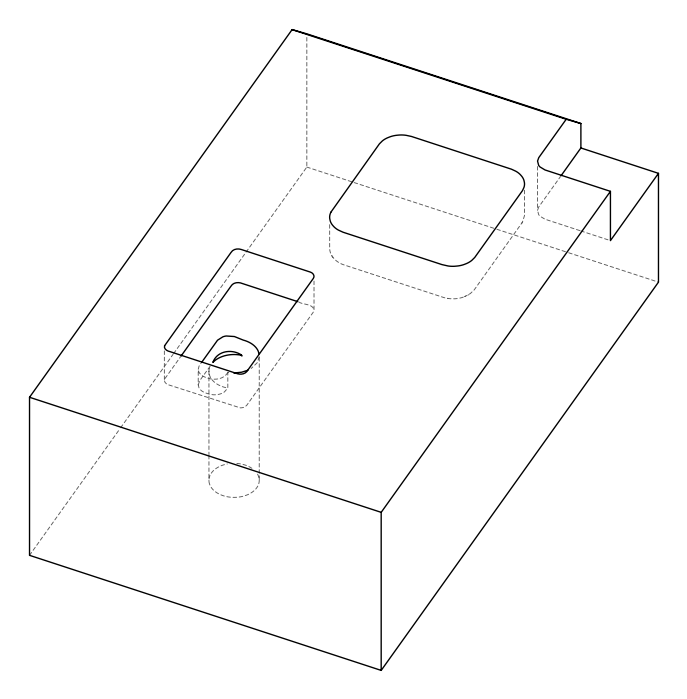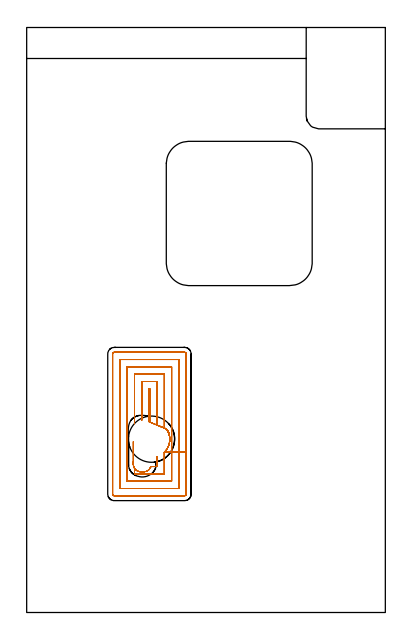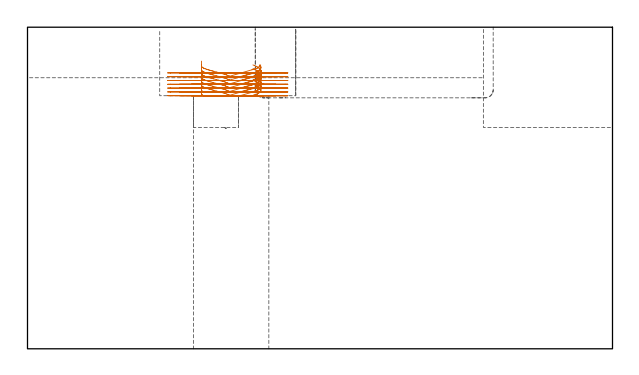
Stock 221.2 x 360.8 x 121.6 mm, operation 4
(PLAN: 9 operations, 7 tool changes, 73.8 min)
(1 AREA_MILL | FG_CHAMFER_SURFACE | UGT0205_001 | 10 min | 32866 mm3)
(2 MILL_CORNER_NOTCH_RECTANGULAR | CORNER_NOTCH_RECTANGULAR | NXT0201_011 | Follow Part, ap 3, ae 75% | 13.02 min | 113687 mm3)
(3 MILL_OPEN_POCKET | POCKET_OPEN | NXT0201_011 | Follow Part, ap 3, ae 75% | 4.1 min | 31200 mm3)
(4 MILL_RECTANGULAR_POCKET | POCKET_RECTANGULAR_STRAIGHT | NXT0201_008 | Follow Part, ap 1.5, ae 75% | 40.1 min | 104158 mm3)
(5 MILL_RECTANGULAR_POCKET_1 | POCKET_RECTANGULAR_STRAIGHT_1 | NXT0201_007 | Follow Part, ap 6.25, ae 75% | 5.54 min | 208648 mm3)
(6 MILL_SLOT | SLOT_PARTIAL_RECTANGULAR | NXT0201_011 | Follow Part, ap 3, ae 75% | 0.11 min | 1 mm3)
(7 SPOT_DRILL | STEP1HOLE | NXT0321_9005460120000 | 0.05 min | 0 mm3)
(8 DRILL_THROUGH_HOLE_INTO_CENTER | STEP1HOLE | NXT0301_065 | 0.41 min | 5790 mm3)
(9 DRILL_TO_ENLARGE_THROUGH_HOLE | STEP1HOLE | UGT0301_392 | 0.44 min | 47789 mm3)
(TOOL UGT0205_001 | Chamfer Mill 20 x 3 x 45 deg. | D20 FL50 Z2)
(TOOL NXT0201_011 | ENDMILL 12mm [2P460-1200-NA 1630] | D12 FL38 Z6)
(TOOL NXT0201_008 | ENDMILL 6mm [2P460-0600-NA 1630] | D6 FL26 Z6)
(TOOL NXT0201_007 | ENDMILL 25mm [R216.25-25050GCK54P 1620] | D25 R3 FL54 Z5)
(TOOL NXT0321_9005460120000 | NC Spot Drill, 142deg, 12mm, Carbide, Uncoated | D12 PA142 FL30 Z2)
(TOOL NXT0301_065 | Carbide Drill 9.4mm [860.1-0940-075A1-MM 2214] | D9.4 PA140 FL98 Z2)
(TOOL UGT0301_392 | Twist Drill 28.5 mm | D28.5 PA118 FL165 Z2)
(OP 4 MILL_RECTANGULAR_POCKET, part 2 of 2)
G0 X65.8 Y105.42 Z108.772
G1 Y92.286 Z105.253 F250.
X65.799 Y92.233 Z105.239
X65.787 Y91.608 Z105.071
X65.802 Y91.088 Z104.932
X65.815 Y90.971 Z104.9
X65.861 Y90.71 Z104.829
X65.974 Y90.158 Z104.678
X66.098 Y89.743 Z104.562
X66.246 Y89.406 Z104.464
X66.5 Y88.991 Z104.333
Y85.5 F500.
X84.9
Y98.881
X89.4
Y151.5
X62.
Y81.
X89.4
Y98.881
X93.9
Y156.
X57.5
Y76.5
X93.9
Y98.881
X98.4
Y159.5
G3 X97.4 Y160.5 R1.
G1 X54.
G3 X53. Y159.5 R1.
G1 Y73.
G3 X54. Y72. R1.
G1 X97.4
G3 X98.4 Y73. R1.
G1 Y98.881
Y99.881
G0 X88.176 Y108.195 Z107.333
G1 X88.141 Y108.525 Z107.244 F250.
X88.055 Y109.065 Z107.098
X87.929 Y109.607 Z106.949
X87.752 Y110.216 Z106.779
X87.568 Y110.798 Z106.615
X87.343 Y111.334 Z106.459
X87.058 Y111.968 Z106.273
X86.978 Y112.13 Z106.225
X86.868 Y112.317 Z106.167
X86.595 Y112.685 Z106.044
X86.207 Y113.063 Z105.899
X85.861 Y113.306 Z105.786
X85.583 Y113.458 Z105.701
X85.548 Y113.474 Z105.69
X84.881 Y113.735 Z105.498
X75.9 Y117.448 Z102.894
Y138. F500.
X75.5
Y117.613
G0 X87.692 Y103.389 Z107.333
G1 X87.865 Y103.941 Z107.178 F250.
X87.993 Y104.481 Z107.03
X88.107 Y105.109 Z106.859
X88.193 Y105.655 Z106.711
X88.232 Y106.18 Z106.57
X88.247 Y106.807 Z106.402
X88.253 Y107.364 Z106.252
X88.206 Y107.912 Z106.105
X88.141 Y108.525 Z105.94
X88.055 Y109.065 Z105.793
X87.929 Y109.607 Z105.644
X87.752 Y110.216 Z105.474
X87.568 Y110.798 Z105.311
X87.343 Y111.334 Z105.155
X87.058 Y111.968 Z104.969
X86.978 Y112.13 Z104.92
X86.868 Y112.317 Z104.862
X86.595 Y112.685 Z104.739
X86.207 Y113.063 Z104.594
X85.861 Y113.306 Z104.481
X85.583 Y113.458 Z104.396
X85.548 Y113.474 Z104.386
X84.881 Y113.735 Z104.194
X80.4 Y115.587 Z102.894
Y142.5 F500.
X71.
Y118.603
G0 X85.242 Y99.224 Z107.333
G1 X85.816 Y99.898 Z107.096 F250.
X86.406 Y100.706 Z106.828
X86.613 Y101.038 Z106.723
X86.947 Y101.66 Z106.534
X87.253 Y102.246 Z106.357
X87.464 Y102.756 Z106.209
X87.511 Y102.896 Z106.169
X87.691 Y103.387 Z106.029
X87.865 Y103.941 Z105.874
X87.993 Y104.481 Z105.725
X88.107 Y105.109 Z105.554
X88.193 Y105.655 Z105.406
X88.232 Y106.18 Z105.265
X88.247 Y106.807 Z105.097
X88.253 Y107.364 Z104.948
X88.206 Y107.912 Z104.8
X88.141 Y108.525 Z104.635
X88.055 Y109.065 Z104.488
X87.929 Y109.607 Z104.339
X87.752 Y110.216 Z104.17
X87.568 Y110.798 Z104.006
X87.343 Y111.334 Z103.85
X87.058 Y111.968 Z103.664
X86.978 Y112.13 Z103.615
X86.868 Y112.317 Z103.557
X86.595 Y112.685 Z103.435
X86.207 Y113.063 Z103.289
X85.861 Y113.306 Z103.176
X85.583 Y113.458 Z103.091
X85.548 Y113.474 Z103.081
X84.9 Y113.727 Z102.894
Y147. F500.
X66.5
Y116.408
G0 X65.8 Y93.132 Z107.333
G1 X65.787 Y91.608 Z106.925 F250.
X65.802 Y91.088 Z106.786
X65.815 Y90.971 Z106.754
X65.861 Y90.71 Z106.683
X65.974 Y90.158 Z106.532
X66.098 Y89.743 Z106.416
X66.247 Y89.403 Z106.317
X66.568 Y88.881 Z106.152
X66.75 Y88.608 Z106.064
X66.882 Y88.428 Z106.004
X67.175 Y88.099 Z105.886
X67.686 Y87.689 Z105.711
X68.196 Y87.358 Z105.548
X68.544 Y87.175 Z105.443
X68.875 Y87.05 Z105.348
X69.31 Y86.93 Z105.227
X69.659 Y86.868 Z105.132
X69.949 Y86.817 Z105.053
X70.243 Y86.793 Z104.974
X71.554 Y86.8 Z104.623
X72.183 Y86.786 Z104.454
X72.605 Y86.815 Z104.341
X73.107 Y86.905 Z104.204
X73.603 Y87.015 Z104.068
X73.967 Y87.142 Z103.965
X74.378 Y87.348 Z103.842
X74.767 Y87.6 Z103.717
X74.851 Y87.656 Z103.69
X75.047 Y87.804 Z103.625
X75.334 Y88.023 Z103.528
X75.707 Y88.421 Z103.382
X76.212 Y89.152 Z103.144
X76.325 Y89.347 Z103.083
X76.515 Y89.774 Z102.958
X76.587 Y90. Z102.894
X80.4 F500.
Y96.176
G0 X65.8 Y105.42 Z107.333
G1 Y92.364 Z103.835 F250.
Y92.286 Z103.814
X65.787 Y91.608 Z103.632
X65.802 Y91.088 Z103.493
X65.815 Y90.971 Z103.462
X65.861 Y90.71 Z103.39
X65.974 Y90.158 Z103.24
X66.098 Y89.743 Z103.123
X66.247 Y89.403 Z103.024
X66.5 Y88.991 Z102.894
Y85.5 F500.
X84.9
Y98.877
X89.4
Y151.5
X62.
Y81.
X89.4
Y98.877
X93.9
Y156.
X57.5
Y76.5
X93.9
Y98.877
X98.4
Y159.5
G3 X97.4 Y160.5 R1.
G1 X54.
G3 X53. Y159.5 R1.
G1 Y73.
G3 X54. Y72. R1.
G1 X97.4
G3 X98.4 Y73. R1.
G1 Y98.877
Y99.877
G0 X88.176 Y108.195 Z105.894
G1 X88.141 Y108.525 Z105.805 F250.
X88.055 Y109.066 Z105.659
X87.929 Y109.607 Z105.51
X87.752 Y110.216 Z105.34
X87.569 Y110.795 Z105.177
X87.342 Y111.337 Z105.02
X87.058 Y111.968 Z104.834
X86.978 Y112.13 Z104.786
X86.867 Y112.318 Z104.728
X86.595 Y112.685 Z104.605
X86.207 Y113.064 Z104.46
X85.861 Y113.306 Z104.347
X85.582 Y113.458 Z104.262
X85.549 Y113.474 Z104.252
X84.881 Y113.735 Z104.059
X75.9 Y117.448 Z101.456
Y138. F500.
X75.5
Y117.613
G0 X87.692 Y103.389 Z105.894
G1 X87.865 Y103.941 Z105.74 F250.
X87.993 Y104.481 Z105.591
X88.104 Y105.092 Z105.425
X88.194 Y105.656 Z105.271
X88.232 Y106.179 Z105.131
X88.247 Y106.807 Z104.963
X88.253 Y107.364 Z104.813
X88.206 Y107.912 Z104.666
X88.141 Y108.525 Z104.501
X88.055 Y109.066 Z104.354
X87.929 Y109.607 Z104.205
X87.752 Y110.216 Z104.035
X87.569 Y110.795 Z103.873
X87.342 Y111.337 Z103.715
X87.058 Y111.968 Z103.53
X86.978 Y112.13 Z103.481
X86.867 Y112.318 Z103.423
X86.595 Y112.685 Z103.3
X86.207 Y113.064 Z103.155
X85.861 Y113.306 Z103.042
X85.582 Y113.458 Z102.957
X85.549 Y113.474 Z102.947
X84.881 Y113.735 Z102.755
X80.4 Y115.587 Z101.456
Y142.5 F500.
X71.
Y118.603
G0 X85.242 Y99.224 Z105.894
G1 X85.812 Y99.894 Z105.659 F250.
X86.407 Y100.707 Z105.389
X86.614 Y101.039 Z105.284
X86.947 Y101.659 Z105.095
X87.254 Y102.248 Z104.918
X87.464 Y102.756 Z104.77
X87.511 Y102.896 Z104.731
X87.692 Y103.389 Z104.59
X87.865 Y103.941 Z104.435
X87.993 Y104.481 Z104.286
X88.104 Y105.092 Z104.12
X88.194 Y105.656 Z103.967
X88.232 Y106.179 Z103.826
X88.247 Y106.807 Z103.658
X88.253 Y107.364 Z103.509
X88.206 Y107.912 Z103.361
X88.141 Y108.525 Z103.196
X88.055 Y109.066 Z103.049
X87.929 Y109.607 Z102.9
X87.752 Y110.216 Z102.731
X87.569 Y110.795 Z102.568
X87.342 Y111.337 Z102.41
X87.058 Y111.968 Z102.225
X86.978 Y112.13 Z102.177
X86.867 Y112.318 Z102.118
X86.595 Y112.685 Z101.996
X86.207 Y113.064 Z101.85
X85.861 Y113.306 Z101.737
X85.582 Y113.458 Z101.652
X85.549 Y113.474 Z101.642
X84.9 Y113.727 Z101.456
Y147. F500.
X66.5
Y116.408
G0 X65.8 Y93.131 Z105.894
G1 Y92.286 Z105.668 F250.
X65.787 Y91.606 Z105.486
X65.802 Y91.087 Z105.346
X65.815 Y90.972 Z105.316
X65.862 Y90.709 Z105.244
X65.974 Y90.157 Z105.093
X66.098 Y89.742 Z104.977
X66.247 Y89.404 Z104.878
X66.569 Y88.88 Z104.713
X66.75 Y88.608 Z104.626
X66.883 Y88.427 Z104.565
X67.175 Y88.099 Z104.448
X67.47 Y87.848 Z104.344
X68.202 Y87.354 Z104.107
X68.544 Y87.175 Z104.004
X68.875 Y87.05 Z103.909
X69.378 Y86.915 Z103.77
X69.89 Y86.822 Z103.63
X70.243 Y86.793 Z103.535
X71.554 Y86.8 Z103.184
X72.183 Y86.786 Z103.015
X72.605 Y86.815 Z102.902
X73.107 Y86.905 Z102.765
X73.603 Y87.015 Z102.629
X73.968 Y87.142 Z102.526
X74.377 Y87.347 Z102.403
X74.769 Y87.601 Z102.278
X74.851 Y87.656 Z102.252
X75.334 Y88.022 Z102.089
X75.708 Y88.422 Z101.943
X76.078 Y88.949 Z101.77
X76.212 Y89.152 Z101.705
X76.325 Y89.348 Z101.644
X76.515 Y89.774 Z101.519
X76.587 Y90. Z101.456
X80.4 F500.
Y96.176
G0 X65.8 Y105.42 Z105.894
G1 Y92.286 Z102.375 F250.
X65.787 Y91.606 Z102.193
X65.802 Y91.087 Z102.054
X65.815 Y90.972 Z102.023
X65.862 Y90.709 Z101.951
X65.974 Y90.157 Z101.8
X66.098 Y89.742 Z101.684
X66.247 Y89.404 Z101.585
X66.5 Y88.991 Z101.456
Y85.5 F500.
X84.9
Y98.877
X89.4
Y151.5
X62.
Y81.
X89.4
Y98.877
X93.9
Y156.
X57.5
Y76.5
X93.9
Y98.877
X98.4
Y159.5
G3 X97.4 Y160.5 R1.
G1 X54.
G3 X53. Y159.5 R1.
G1 Y73.
G3 X54. Y72. R1.
G1 X97.4
G3 X98.4 Y73. R1.
G1 Y98.877
Y99.877
G0 X88.176 Y108.195 Z104.456
G1 X88.141 Y108.525 Z104.367 F250.
X88.055 Y109.066 Z104.22
X87.929 Y109.607 Z104.071
X87.752 Y110.216 Z103.901
X87.57 Y110.792 Z103.739
X87.342 Y111.337 Z103.581
X87.058 Y111.968 Z103.396
X86.978 Y112.13 Z103.347
X86.867 Y112.318 Z103.289
X86.595 Y112.685 Z103.166
X86.207 Y113.064 Z103.021
X85.861 Y113.306 Z102.908
X85.582 Y113.458 Z102.823
X85.549 Y113.474 Z102.813
X84.881 Y113.735 Z102.621
X75.9 Y117.448 Z100.017
Y138. F500.
X75.5
Y117.613
G0 X87.692 Y103.389 Z104.456
G1 X87.865 Y103.941 Z104.301 F250.
X87.993 Y104.481 Z104.152
X88.104 Y105.092 Z103.986
X88.194 Y105.656 Z103.832
X88.232 Y106.179 Z103.692
X88.247 Y106.807 Z103.524
X88.253 Y107.364 Z103.375
X88.206 Y107.912 Z103.227
X88.141 Y108.525 Z103.062
X88.055 Y109.066 Z102.915
X87.929 Y109.607 Z102.766
X87.752 Y110.216 Z102.596
X87.57 Y110.792 Z102.435
X87.342 Y111.337 Z102.276
X87.058 Y111.968 Z102.091
X86.978 Y112.13 Z102.042
X86.867 Y112.318 Z101.984
X86.595 Y112.685 Z101.862
X86.207 Y113.064 Z101.716
X85.861 Y113.306 Z101.603
X85.582 Y113.458 Z101.518
X85.549 Y113.474 Z101.508
X84.881 Y113.735 Z101.316
X80.4 Y115.587 Z100.017
Y142.5 F500.
X71.
Y118.603
G0 X85.242 Y99.224 Z104.456
G1 X85.815 Y99.898 Z104.218 F250.
X86.407 Y100.707 Z103.95
X86.614 Y101.039 Z103.845
X86.947 Y101.659 Z103.656
X87.254 Y102.248 Z103.479
X87.464 Y102.756 Z103.331
X87.511 Y102.896 Z103.292
X87.692 Y103.389 Z103.151
X87.865 Y103.941 Z102.996
X87.993 Y104.481 Z102.847
X88.104 Y105.092 Z102.681
X88.194 Y105.656 Z102.528
X88.232 Y106.179 Z102.387
X88.247 Y106.807 Z102.219
X88.253 Y107.364 Z102.07
X88.206 Y107.912 Z101.922
X88.141 Y108.525 Z101.757
X88.055 Y109.066 Z101.61
X87.929 Y109.607 Z101.462
X87.752 Y110.216 Z101.292
X87.57 Y110.792 Z101.13
X87.342 Y111.337 Z100.971
X87.058 Y111.968 Z100.786
X86.978 Y112.13 Z100.738
X86.867 Y112.318 Z100.679
X86.595 Y112.685 Z100.557
X86.207 Y113.064 Z100.411
X85.861 Y113.306 Z100.298
X85.582 Y113.458 Z100.213
X85.549 Y113.474 Z100.203
X84.9 Y113.727 Z100.017
Y147. F500.
X66.5
Y116.408
G0 X65.8 Y93.131 Z104.456
G1 Y92.286 Z104.229 F250.
X65.787 Y91.606 Z104.047
X65.802 Y91.087 Z103.908
X65.815 Y90.972 Z103.877
X65.862 Y90.709 Z103.805
X65.974 Y90.157 Z103.654
X66.098 Y89.742 Z103.538
X66.247 Y89.404 Z103.439
X66.569 Y88.88 Z103.274
X66.75 Y88.608 Z103.187
X66.883 Y88.427 Z103.127
X67.175 Y88.099 Z103.009
X67.47 Y87.848 Z102.905
X68.202 Y87.354 Z102.669
X68.544 Y87.175 Z102.565
X68.875 Y87.05 Z102.47
X69.378 Y86.915 Z102.331
X69.89 Y86.822 Z102.191
X70.243 Y86.793 Z102.096
X71.554 Y86.8 Z101.745
X72.183 Y86.786 Z101.577
X72.605 Y86.815 Z101.463
X73.107 Y86.905 Z101.326
X73.603 Y87.015 Z101.19
X73.968 Y87.142 Z101.087
X74.377 Y87.347 Z100.964
X74.769 Y87.601 Z100.839
X74.851 Y87.656 Z100.813
X75.334 Y88.022 Z100.65
X75.709 Y88.423 Z100.503
X76.078 Y88.949 Z100.331
X76.212 Y89.152 Z100.266
X76.325 Y89.348 Z100.205
X76.515 Y89.774 Z100.08
X76.587 Y90. Z100.017
X80.4 F500.
Y96.176
G0 X65.8 Y105.42 Z104.456
G1 Y92.286 Z100.936 F250.
X65.787 Y91.606 Z100.754
X65.802 Y91.087 Z100.615
X65.815 Y90.972 Z100.584
X65.862 Y90.709 Z100.512
X65.974 Y90.157 Z100.361
X66.098 Y89.742 Z100.245
X66.247 Y89.404 Z100.146
X66.5 Y88.991 Z100.017
Y85.5 F500.
X84.9
Y98.877
X89.4
Y151.5
X62.
Y81.
X89.4
Y98.877
X93.9
Y156.
X57.5
Y76.5
X93.9
Y98.877
X98.4
Y159.5
G3 X97.4 Y160.5 R1.
G1 X54.
G3 X53. Y159.5 R1.
G1 Y73.
G3 X54. Y72. R1.
G1 X97.4
G3 X98.4 Y73. R1.
G1 Y98.877
Y99.877
G0 X88.176 Y108.195 Z103.017
G1 X88.141 Y108.525 Z102.928 F250.
X88.055 Y109.066 Z102.781
X87.929 Y109.607 Z102.632
X87.752 Y110.216 Z102.462
X87.57 Y110.792 Z102.3
X87.342 Y111.337 Z102.142
X87.058 Y111.968 Z101.957
X86.978 Y112.13 Z101.908
X86.867 Y112.318 Z101.85
X86.595 Y112.685 Z101.727
X86.207 Y113.064 Z101.582
X85.861 Y113.306 Z101.469
X85.582 Y113.458 Z101.384
X85.549 Y113.474 Z101.374
X84.881 Y113.735 Z101.182
X75.9 Y117.448 Z98.578
Y138. F500.
X75.5
Y117.613
G0 X87.692 Y103.389 Z103.017
G1 X87.865 Y103.941 Z102.862 F250.
X87.993 Y104.481 Z102.713
X88.104 Y105.092 Z102.547
X88.194 Y105.656 Z102.394
X88.232 Y106.179 Z102.253
X88.247 Y106.807 Z102.085
X88.253 Y107.364 Z101.936
X88.206 Y107.912 Z101.788
X88.141 Y108.525 Z101.623
X88.055 Y109.066 Z101.476
X87.929 Y109.607 Z101.327
X87.752 Y110.216 Z101.158
X87.57 Y110.792 Z100.996
X87.342 Y111.337 Z100.837
X87.058 Y111.968 Z100.652
X86.978 Y112.13 Z100.603
X86.867 Y112.318 Z100.545
X86.595 Y112.685 Z100.423
X86.207 Y113.064 Z100.277
X85.861 Y113.306 Z100.164
X85.582 Y113.458 Z100.079
X85.549 Y113.474 Z100.069
X84.881 Y113.735 Z99.877
X80.4 Y115.587 Z98.578
Y142.5 F500.
X71.
Y118.603
G0 X85.242 Y99.224 Z103.017
G1 X85.816 Y99.9 Z102.779 F250.
X86.407 Y100.707 Z102.511
X86.614 Y101.039 Z102.406
X86.947 Y101.659 Z102.217
X87.254 Y102.248 Z102.04
X87.464 Y102.756 Z101.892
X87.511 Y102.896 Z101.853
X87.692 Y103.389 Z101.712
X87.865 Y103.941 Z101.557
X87.993 Y104.481 Z101.408
X88.104 Y105.092 Z101.242
X88.194 Y105.656 Z101.089
X88.232 Y106.179 Z100.948
X88.247 Y106.807 Z100.78
X88.253 Y107.364 Z100.631
X88.206 Y107.912 Z100.483
X88.141 Y108.525 Z100.318
X88.055 Y109.066 Z100.171
X87.929 Y109.607 Z100.023
X87.752 Y110.216 Z99.853
X87.57 Y110.792 Z99.691
X87.342 Y111.337 Z99.532
X87.058 Y111.968 Z99.347
X86.978 Y112.13 Z99.299
X86.867 Y112.318 Z99.24
X86.595 Y112.685 Z99.118
X86.207 Y113.064 Z98.973
X85.861 Y113.306 Z98.859
X85.582 Y113.458 Z98.774
X85.549 Y113.474 Z98.764
X84.9 Y113.727 Z98.578
Y147. F500.
X66.5
Y116.408
G0 X65.8 Y93.131 Z103.017
G1 Y92.286 Z102.79 F250.
X65.787 Y91.606 Z102.608
X65.802 Y91.087 Z102.469
X65.815 Y90.972 Z102.438
X65.862 Y90.709 Z102.366
X65.974 Y90.157 Z102.215
X66.098 Y89.742 Z102.099
X66.247 Y89.404 Z102.
X66.569 Y88.88 Z101.835
X66.75 Y88.608 Z101.748
X66.883 Y88.427 Z101.688
X67.175 Y88.099 Z101.57
X67.47 Y87.848 Z101.466
X68.202 Y87.354 Z101.23
X68.544 Y87.175 Z101.126
X68.875 Y87.05 Z101.031
X69.378 Y86.915 Z100.892
X69.89 Y86.822 Z100.752
X70.243 Y86.793 Z100.658
X71.554 Y86.8 Z100.306
X72.183 Y86.786 Z100.138
X72.605 Y86.815 Z100.024
X73.107 Y86.905 Z99.888
X73.603 Y87.015 Z99.752
X73.968 Y87.142 Z99.648
X74.377 Y87.347 Z99.525
X74.769 Y87.601 Z99.4
X74.851 Y87.656 Z99.374
X75.334 Y88.022 Z99.211
X75.71 Y88.425 Z99.064
X76.077 Y88.949 Z98.892
X76.212 Y89.152 Z98.827
X76.325 Y89.348 Z98.766
X76.515 Y89.774 Z98.641
X76.587 Y90. Z98.578
X80.4 F500.
Y96.176
G0 X65.8 Y105.42 Z103.017
G1 Y92.286 Z99.497 F250.
X65.787 Y91.606 Z99.315
X65.802 Y91.087 Z99.176
X65.815 Y90.972 Z99.145
X65.862 Y90.709 Z99.073
X65.974 Y90.157 Z98.923
X66.098 Y89.742 Z98.806
X66.247 Y89.404 Z98.707
X66.5 Y88.991 Z98.578
Y85.5 F500.
X84.9
Y98.877
X89.4
Y151.5
X62.
Y81.
X89.4
Y98.877
X93.9
Y156.
X57.5
Y76.5
X93.9
Y98.877
X98.4
Y159.5
G3 X97.4 Y160.5 R1.
G1 X54.
G3 X53. Y159.5 R1.
G1 Y73.
G3 X54. Y72. R1.
G1 X97.4
G3 X98.4 Y73. R1.
G1 Y98.877
Y99.877
G0 X88.176 Y108.195 Z101.578
G1 X88.141 Y108.525 Z101.489 F250.
X88.055 Y109.066 Z101.342
X87.929 Y109.607 Z101.193
X87.752 Y110.216 Z101.024
X87.563 Y110.809 Z100.857
X87.343 Y111.335 Z100.704
X87.058 Y111.968 Z100.518
X86.978 Y112.13 Z100.469
X86.867 Y112.318 Z100.411
X86.595 Y112.685 Z100.289
X86.207 Y113.064 Z100.143
X85.861 Y113.306 Z100.03
X85.582 Y113.458 Z99.945
X85.549 Y113.474 Z99.935
X84.881 Y113.735 Z99.743
X75.9 Y117.448 Z97.139
Y138. F500.
X75.5
Y117.613
G0 X87.692 Y103.389 Z101.578
G1 X87.865 Y103.941 Z101.423 F250.
X87.993 Y104.481 Z101.274
X88.104 Y105.092 Z101.108
X88.194 Y105.656 Z100.955
X88.232 Y106.179 Z100.814
X88.247 Y106.807 Z100.646
X88.253 Y107.364 Z100.497
X88.206 Y107.912 Z100.349
X88.141 Y108.525 Z100.184
X88.055 Y109.066 Z100.037
X87.929 Y109.607 Z99.889
X87.752 Y110.216 Z99.719
X87.563 Y110.809 Z99.552
X87.343 Y111.335 Z99.399
X87.058 Y111.968 Z99.213
X86.978 Y112.13 Z99.165
X86.867 Y112.318 Z99.106
X86.595 Y112.685 Z98.984
X86.207 Y113.064 Z98.838
X85.861 Y113.306 Z98.725
X85.582 Y113.458 Z98.64
X85.549 Y113.474 Z98.63
X84.881 Y113.735 Z98.438
X80.4 Y115.587 Z97.139
Y142.5 F500.
X71.
Y118.603
G0 X85.242 Y99.224 Z101.578
G1 X85.809 Y99.89 Z101.343 F250.
X86.407 Y100.707 Z101.072
X86.614 Y101.039 Z100.967
X86.947 Y101.659 Z100.779
X87.254 Y102.248 Z100.601
X87.464 Y102.756 Z100.453
X87.511 Y102.896 Z100.414
X87.692 Y103.389 Z100.273
X87.865 Y103.941 Z100.118
X87.993 Y104.481 Z99.97
X88.104 Y105.092 Z99.803
X88.194 Y105.656 Z99.65
X88.232 Y106.179 Z99.509
X88.247 Y106.807 Z99.341
X88.253 Y107.364 Z99.192
X88.206 Y107.912 Z99.045
X88.141 Y108.525 Z98.879
X88.055 Y109.066 Z98.733
X87.929 Y109.607 Z98.584
X87.752 Y110.216 Z98.414
X87.563 Y110.809 Z98.247
X87.343 Y111.335 Z98.094
X87.058 Y111.968 Z97.908
X86.978 Y112.13 Z97.86
X86.867 Y112.318 Z97.802
X86.595 Y112.685 Z97.679
X86.207 Y113.064 Z97.534
X85.861 Y113.306 Z97.421
X85.582 Y113.458 Z97.335
X85.549 Y113.474 Z97.326
X84.9 Y113.727 Z97.139
Y147. F500.
X66.5
Y116.408
G0 X65.8 Y93.131 Z101.578
G1 Y92.286 Z101.351 F250.
X65.787 Y91.606 Z101.169
X65.802 Y91.087 Z101.03
X65.815 Y90.972 Z100.999
X65.862 Y90.709 Z100.927
X65.974 Y90.157 Z100.776
X66.098 Y89.742 Z100.66
X66.247 Y89.404 Z100.561
X66.569 Y88.88 Z100.397
X66.75 Y88.608 Z100.309
X66.883 Y88.427 Z100.249
X67.175 Y88.099 Z100.131
X67.47 Y87.848 Z100.028
X68.202 Y87.354 Z99.791
X68.544 Y87.175 Z99.687
X68.875 Y87.05 Z99.592
X69.378 Y86.915 Z99.453
X69.89 Y86.822 Z99.313
X70.243 Y86.793 Z99.219
X71.554 Y86.8 Z98.867
X72.183 Y86.786 Z98.699
X72.605 Y86.815 Z98.585
X73.107 Y86.905 Z98.449
X73.603 Y87.015 Z98.313
X73.968 Y87.142 Z98.209
X74.377 Y87.347 Z98.086
X74.769 Y87.601 Z97.961
X74.851 Y87.656 Z97.935
X75.334 Y88.022 Z97.773
X75.711 Y88.426 Z97.624
X76.077 Y88.948 Z97.453
X76.212 Y89.152 Z97.388
X76.325 Y89.348 Z97.327
X76.515 Y89.774 Z97.203
X76.587 Y90. Z97.139
X80.4 F500.
Y96.176
G0 X65.8 Y105.42 Z101.578
G1 Y92.286 Z98.058 F250.
X65.787 Y91.606 Z97.876
X65.802 Y91.087 Z97.737
X65.815 Y90.972 Z97.706
X65.862 Y90.709 Z97.635
X65.974 Y90.157 Z97.484
X66.098 Y89.742 Z97.368
X66.247 Y89.404 Z97.269
X66.5 Y88.991 Z97.139
Y85.5 F500.
X84.9
Y98.877
X89.4
Y151.5
X62.
Y81.
X89.4
Y98.877
X93.9
Y156.
X57.5
Y76.5
X93.9
Y98.877
X98.4
Y159.5
G3 X97.4 Y160.5 R1.
G1 X54.
G3 X53. Y159.5 R1.
G1 Y73.
G3 X54. Y72. R1.
G1 X97.4
G3 X98.4 Y73. R1.
G1 Y98.877
Y99.877
G0 X88.176 Y108.195 Z100.139
G1 X88.141 Y108.525 Z100.05 F250.
X88.055 Y109.066 Z99.903
X87.929 Y109.607 Z99.754
X87.752 Y110.216 Z99.585
X87.563 Y110.809 Z99.418
X87.343 Y111.335 Z99.265
X87.058 Y111.968 Z99.079
X86.978 Y112.13 Z99.031
X86.867 Y112.318 Z98.972
X86.595 Y112.685 Z98.85
X86.207 Y113.064 Z98.704
X85.861 Y113.306 Z98.591
X85.582 Y113.458 Z98.506
X85.549 Y113.474 Z98.496
X84.881 Y113.735 Z98.304
X75.9 Y117.448 Z95.7
Y138. F500.
X75.5
Y117.613
G0 X87.692 Y103.389 Z100.139
G1 X87.865 Y103.941 Z99.984 F250.
X87.993 Y104.481 Z99.835
X88.104 Y105.092 Z99.669
X88.194 Y105.656 Z99.516
X88.232 Y106.179 Z99.375
X88.247 Y106.807 Z99.207
X88.253 Y107.364 Z99.058
X88.206 Y107.912 Z98.91
X88.141 Y108.525 Z98.745
X88.055 Y109.066 Z98.598
X87.929 Y109.607 Z98.45
X87.752 Y110.216 Z98.28
X87.563 Y110.809 Z98.113
X87.343 Y111.335 Z97.96
X87.058 Y111.968 Z97.774
X86.978 Y112.13 Z97.726
X86.867 Y112.318 Z97.667
X86.595 Y112.685 Z97.545
X86.207 Y113.064 Z97.4
X85.861 Y113.306 Z97.286
X85.582 Y113.458 Z97.201
X85.549 Y113.474 Z97.191
X84.881 Y113.735 Z96.999
X80.4 Y115.587 Z95.7
Y142.5 F500.
X71.
Y118.603
G0 X85.242 Y99.224 Z100.139
G1 X85.811 Y99.892 Z99.904 F250.
X86.407 Y100.707 Z99.633
X86.614 Y101.039 Z99.528
X86.947 Y101.659 Z99.34
X87.254 Y102.248 Z99.162
X87.464 Y102.756 Z99.015
X87.511 Y102.896 Z98.975
X87.692 Y103.389 Z98.834
X87.865 Y103.941 Z98.679
X87.993 Y104.481 Z98.531
X88.104 Y105.092 Z98.364
X88.194 Y105.656 Z98.211
X88.232 Y106.179 Z98.071
X88.247 Y106.807 Z97.902
X88.253 Y107.364 Z97.753
X88.206 Y107.912 Z97.606
X88.141 Y108.525 Z97.44
X88.055 Y109.066 Z97.294
X87.929 Y109.607 Z97.145
X87.752 Y110.216 Z96.975
X87.563 Y110.809 Z96.808
X87.343 Y111.335 Z96.655
X87.058 Y111.968 Z96.469
X86.978 Y112.13 Z96.421
X86.867 Y112.318 Z96.363
X86.595 Y112.685 Z96.24
X86.207 Y113.064 Z96.095
X85.861 Y113.306 Z95.982
X85.582 Y113.458 Z95.897
X85.549 Y113.474 Z95.887
X84.9 Y113.727 Z95.7
Y147. F500.
X66.5
Y116.408
G0 X65.8 Y93.131 Z100.139
G1 Y92.286 Z99.912 F250.
X65.787 Y91.606 Z99.73
X65.802 Y91.087 Z99.591
X65.815 Y90.972 Z99.56
X65.862 Y90.709 Z99.488
X65.974 Y90.157 Z99.337
X66.098 Y89.742 Z99.221
X66.247 Y89.404 Z99.122
X66.569 Y88.88 Z98.958
X66.75 Y88.608 Z98.87
X66.883 Y88.427 Z98.81
X67.175 Y88.099 Z98.692
X67.47 Y87.848 Z98.589
X68.202 Y87.354 Z98.352
X68.544 Y87.175 Z98.248
X68.875 Y87.05 Z98.154
X69.378 Y86.915 Z98.014
X69.89 Y86.822 Z97.875
X70.243 Y86.793 Z97.78
X71.554 Y86.8 Z97.428
X72.183 Y86.786 Z97.26
X72.605 Y86.815 Z97.146
X73.107 Y86.905 Z97.01
X73.603 Y87.015 Z96.874
X73.968 Y87.142 Z96.77
X74.377 Y87.347 Z96.647
X74.769 Y87.601 Z96.523
X74.851 Y87.656 Z96.496
X75.334 Y88.022 Z96.334
X75.712 Y88.427 Z96.185
X76.077 Y88.948 Z96.015
X76.212 Y89.152 Z95.949
X76.325 Y89.348 Z95.889
X76.515 Y89.774 Z95.764
X76.587 Y90. Z95.7
X80.4 F500.
Y96.176
G0 X65.8 Y105.42 Z100.139
G1 Y92.286 Z96.62 F250.
X65.787 Y91.606 Z96.437
X65.802 Y91.087 Z96.298
X65.815 Y90.972 Z96.267
X65.862 Y90.709 Z96.196
X65.974 Y90.157 Z96.045
X66.098 Y89.742 Z95.929
X66.247 Y89.404 Z95.83
X66.5 Y88.991 Z95.7
Y85.5 F500.
X84.9
Y98.877
X89.4
Y151.5
X62.
Y81.
X89.4
Y98.877
X93.9
Y156.
X57.5
Y76.5
X93.9
Y98.877
X98.4
Y159.5
G3 X97.4 Y160.5 R1.
G1 X54.
G3 X53. Y159.5 R1.
G1 Y73.
G3 X54. Y72. R1.
G1 X97.4
G3 X98.4 Y73. R1.
G1 Y98.877
Y99.877
G0 Z131.6
M5
M2
